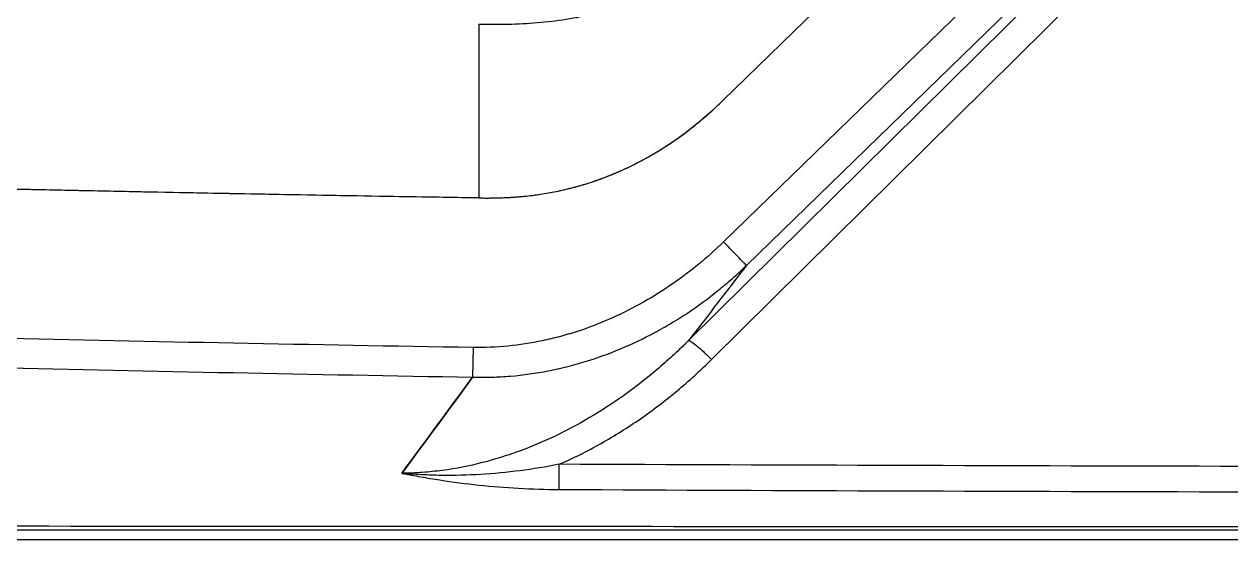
# Model space of a CAD drawing. Extents: x 409 to 498, y 628 to 778.
# Drawn here: x 438.92 to 448.06, y 644.98 to 648.89 of the extents above; entities that cross this region are included whole.
import ezdxf

# ---------------------------------------------------------------- set-up
doc = ezdxf.new("R2010")
doc.units = 0
doc.header["$MEASUREMENT"] = 0
doc.layers.add('1', color=4, linetype='Continuous')
doc.layers.add('GEOMETRY', color=4, linetype='Continuous', lineweight=25)

# ---------------------------------------------------------------- blocks, each defined once
blk = doc.blocks.new('2026_PULSE')
at = {"layer": 'GEOMETRY'}
for p, q in [((38.4011, 6.0373), (35.6321, 3.3446)), ((38.4011, 6.0373), (35.6321, 3.3446)), ((38.9346, 5.4808), (35.639, 2.276)), ((35.8126, 2.0974), (39.1082, 5.3023)), ((39.1473, 5.262), (35.3749, 1.5295)), ((35.5487, 1.3859), (39.321, 5.1183)), ((33.743, 1.4762), (33.7393, 1.2521)), ((86.562, 0.0202), (2.898, 0.0202))]:
    blk.add_line(p, q, dxfattribs=at)
blk.add_arc((-174.2517, 1.4319), 208.6482, 359.717109, 359.769395, dxfattribs=at)
for points, knots in [([(33.7874, 3.9246), (33.7966, 3.9244), (33.8058, 3.9243), (33.8243, 3.924), (33.8335, 3.9239), (33.8612, 3.9236), (33.8796, 3.9235), (33.9349, 3.9235), (33.9717, 3.9239), (34.082, 3.9264), (34.1554, 3.9301), (34.3017, 3.9423), (34.3746, 3.9509), (34.52, 3.9735), (34.5925, 3.9876), (34.8087, 4.0391), (34.9487, 4.0849), (35.1523, 4.1704), (35.2192, 4.2016), (35.318, 4.2524), (35.3506, 4.2699), (35.3991, 4.2971), (35.4152, 4.3063), (35.4392, 4.3203), (35.4471, 4.325), (35.4631, 4.3344), (35.4711, 4.3392), (35.4789, 4.344)], [0, 0, 0, 0, 0.015625, 0.015625, 0.03125, 0.03125, 0.0625, 0.0625, 0.125, 0.125, 0.25, 0.25, 0.375, 0.375, 0.5, 0.5, 0.75, 0.75, 0.875, 0.875, 0.9375, 0.9375, 0.96875, 0.96875, 0.984375, 0.984375, 1, 1, 1, 1]), ([(33.7874, 3.9246), (33.7874, 3.8395), (33.7874, 3.7544), (33.7874, 3.4927), (33.7874, 3.3161), (33.7875, 2.9625), (33.7875, 2.7856), (33.7875, 2.6088)], [0.5160768, 0.5160768, 0.5160768, 0.5160768, 0.6101494, 0.6101494, 0.8050747, 0.8050747, 1, 1, 1, 1]), ([(33.7875, 2.6088), (33.8733, 2.6074), (33.9903, 2.6075), (34.2709, 2.6358), (34.4344, 2.6645), (34.6936, 2.7456), (34.7822, 2.7789), (34.9601, 2.8589), (35.0494, 2.9056), (35.2249, 3.012), (35.3111, 3.0716), (35.4771, 3.2014), (35.5569, 3.2714), (35.6321, 3.3446)], [0.6534722, 0.6534722, 0.6534722, 0.6534722, 0.7401041, 0.7401041, 0.8267361, 0.8267361, 0.8700521, 0.8700521, 0.913368, 0.913368, 0.956684, 0.956684, 1, 1, 1, 1]), ([(33.7875, 2.6088), (33.7999, 2.6086), (33.8244, 2.6083), (33.8609, 2.6083), (33.8967, 2.6086), (33.932, 2.6094), (33.9666, 2.6105), (34.0006, 2.6119), (34.034, 2.6138), (34.0668, 2.616), (34.0989, 2.6186), (34.1609, 2.6244), (34.2524, 2.6359), (34.3726, 2.6572), (34.491, 2.6844), (34.5897, 2.7125), (34.6694, 2.7387), (34.731, 2.7608), (34.7919, 2.7845), (34.8522, 2.81), (34.9119, 2.8372), (34.971, 2.8661), (35.0295, 2.8966), (35.0874, 2.9289), (35.1447, 2.9628), (35.2013, 2.9985), (35.2574, 3.0358), (35.3128, 3.0748), (35.3676, 3.1156), (35.4218, 3.158), (35.4754, 3.2021), (35.5284, 3.2479), (35.5808, 3.2953), (35.615, 3.3281), (35.6321, 3.3446)], [0, 0, 0, 0, 0.018152, 0.036002, 0.053551, 0.070801, 0.087755, 0.104415, 0.120782, 0.13686, 0.152651, 0.168157, 0.228316, 0.288005, 0.347378, 0.406588, 0.438601, 0.470601, 0.502611, 0.534655, 0.566758, 0.598944, 0.631237, 0.66366, 0.696237, 0.72899, 0.761943, 0.795117, 0.828535, 0.862217, 0.896184, 0.930458, 0.965056, 1, 1, 1, 1]), ([(33.7875, 2.6088), (33.5571, 2.6123), (33.0057, 2.6211), (32.1334, 2.6364), (31.331, 2.6519), (30.7694, 2.6635), (30.4886, 2.6694), (30.3281, 2.6729), (30.2278, 2.6751), (29.5459, 2.6901), (28.2623, 2.7205), (26.3571, 2.7723), (24.9133, 2.8167), (23.9809, 2.8473), (23.6601, 2.8581), (23.4696, 2.8646), (23.2791, 2.8712), (22.9583, 2.8823), (22.026, 2.9154), (20.9033, 2.9578), (19.7808, 3.0031), (19.2195, 3.0265), (18.9389, 3.0384), (18.7986, 3.0444), (18.7284, 3.0474), (18.6883, 3.0491), (18.6683, 3.05), (18.6583, 3.0504)], [0, 0, 0, 0, 0.0224378, 0.0536878, 0.0849378, 0.1005628, 0.1083753, 0.1122816, 0.1161878, 0.118141, 0.1786878, 0.2411878, 0.3036878, 0.3193128, 0.3320082, 0.3349378, 0.3378675, 0.3505628, 0.3661878, 0.4286878, 0.4599378, 0.4755628, 0.4833753, 0.4872816, 0.4892347, 0.4902113, 0.4911878, 0.4911878, 0.4911878, 0.4911878]), ([(33.7875, 2.6088), (33.6434, 2.611), (33.3551, 2.6155), (32.9227, 2.6227), (32.4903, 2.6302), (32.0579, 2.6381), (31.6255, 2.6462), (31.1931, 2.6548), (30.7607, 2.6636), (30.3284, 2.6728), (29.896, 2.6824), (29.4637, 2.6923), (29.0313, 2.7025), (28.599, 2.7131), (28.1667, 2.724), (27.7344, 2.7353), (27.3021, 2.7469), (26.8698, 2.7588), (26.4375, 2.7711), (26.0053, 2.7837), (25.573, 2.7967), (25.1408, 2.81), (24.7085, 2.8236), (24.2763, 2.8376), (23.8441, 2.8519), (23.4119, 2.8666), (22.9797, 2.8816), (22.5475, 2.8969), (22.1153, 2.9126), (21.6832, 2.9286), (21.251, 2.945), (20.8189, 2.9617), (20.3867, 2.9787), (19.9546, 2.9961), (19.5225, 3.0139), (19.0904, 3.0319), (18.8023, 3.0442), (18.6583, 3.0504)], [0, 0, 0, 0, 0.028573, 0.057146, 0.085718, 0.114291, 0.142863, 0.171435, 0.200006, 0.228578, 0.257149, 0.28572, 0.314291, 0.342862, 0.371433, 0.400003, 0.428574, 0.457144, 0.485715, 0.514286, 0.542856, 0.571427, 0.599997, 0.628568, 0.657139, 0.685709, 0.71428, 0.742851, 0.771423, 0.799994, 0.828566, 0.857137, 0.885709, 0.914282, 0.942854, 0.971427, 1, 1, 1, 1]), ([(33.743, 1.4762), (31.3249, 1.5163), (28.9068, 1.5697), (24.0716, 1.7035), (21.6545, 1.7841), (16.8213, 1.9728), (14.4051, 2.0811), (9.574, 2.3258), (7.1593, 2.4623), (4.7453, 2.6132)], [0, 0, 0, 0, 0.25, 0.25, 0.5, 0.5, 0.75, 0.75, 1, 1, 1, 1]), ([(4.7343, 2.4374), (7.1487, 2.2808), (9.5639, 2.1388), (14.396, 1.8836), (16.8128, 1.7706), (21.6472, 1.5735), (24.065, 1.4893), (28.9016, 1.3495), (31.3205, 1.2938), (33.7393, 1.2521)], [0, 0, 0, 0, 0.25, 0.25, 0.5, 0.5, 0.75, 0.75, 1, 1, 1, 1]), ([(4.7343, 2.4374), (9.563, 2.1243), (14.3956, 1.8692), (24.0645, 1.4749), (28.9013, 1.3356), (33.7393, 1.2521)], [0, 0, 0, 0, 0.3687159, 0.3687159, 0.7374317, 0.7374317, 0.7374317, 0.7374317]), ([(35.6391, 2.2761), (35.5123, 2.1528), (35.3761, 2.0414), (35.1572, 1.8931), (35.0816, 1.8467), (34.9277, 1.7618), (34.8491, 1.7231), (34.6889, 1.6535), (34.6072, 1.6225), (34.4821, 1.5822), (34.4399, 1.5698), (34.3548, 1.5471), (34.3117, 1.5368), (34.1819, 1.5094), (34.0948, 1.4959), (33.9197, 1.4785), (33.8317, 1.4748), (33.743, 1.4762)], [0, 0, 0, 0, 0.25, 0.25, 0.375, 0.375, 0.5, 0.5, 0.625, 0.625, 0.6875, 0.6875, 0.75, 0.75, 0.875, 0.875, 1, 1, 1, 1]), ([(35.639, 2.276), (35.5122, 2.1527), (35.376, 2.0414), (35.1572, 1.8931), (35.0816, 1.8467), (34.9277, 1.7618), (34.8491, 1.7231), (34.6889, 1.6535), (34.6072, 1.6225), (34.4404, 1.5688), (34.355, 1.5459), (34.0953, 1.4912), (33.9203, 1.4733), (33.743, 1.4762)], [0.00000521, 0.00000521, 0.00000521, 0.00000521, 0.01340176, 0.01340176, 0.02010264, 0.02010264, 0.02680352, 0.02680352, 0.03350439, 0.03350439, 0.04020527, 0.04020527, 0.05360703, 0.05360703, 0.05360703, 0.05360703]), ([(35.8128, 2.0976), (35.8109, 2.0995), (35.805, 2.1056), (35.7859, 2.1252), (35.7728, 2.1387), (35.741, 2.1714), (35.7224, 2.1905), (35.6822, 2.2318), (35.6607, 2.2539), (35.6391, 2.2761)], [0, 0, 0, 0, 0.25, 0.25, 0.5, 0.5, 0.75, 0.75, 1, 1, 1, 1]), ([(33.7393, 1.2521), (33.7453, 1.2519), (33.7514, 1.2517), (33.7634, 1.2515), (33.7815, 1.2511), (33.8236, 1.2508), (33.8597, 1.2513), (33.9317, 1.2533), (33.9796, 1.2559), (34.1228, 1.268), (34.2178, 1.2813), (34.3596, 1.3089), (34.4067, 1.3194), (34.4998, 1.3428), (34.5459, 1.3556), (34.6828, 1.3975), (34.7722, 1.4299), (34.9476, 1.5033), (35.0337, 1.5443), (35.1601, 1.6121), (35.2019, 1.6358), (35.2845, 1.6853), (35.3252, 1.7109), (35.4451, 1.7906), (35.5223, 1.8472), (35.6342, 1.9372), (35.6708, 1.9681), (35.7248, 2.0157), (35.7515, 2.0398), (35.7779, 2.0644), (35.7954, 2.0809), (35.8042, 2.0892), (35.8128, 2.0976)], [0, 0, 0, 0, 0.007813, 0.007813, 0.015625, 0.03125, 0.0625, 0.0625, 0.125, 0.125, 0.25, 0.25, 0.3125, 0.3125, 0.375, 0.375, 0.5, 0.5, 0.625, 0.625, 0.6875, 0.6875, 0.75, 0.75, 0.875, 0.875, 0.9375, 0.9375, 0.96875, 0.984375, 0.984375, 1, 1, 1, 1]), ([(35.3751, 1.5296), (35.3706, 1.5252), (35.366, 1.5206), (35.3569, 1.5117), (35.3433, 1.4983), (35.3113, 1.4672), (35.2835, 1.441), (35.2275, 1.3892), (35.1895, 1.3554), (35.0739, 1.2565), (34.9943, 1.1936), (34.8302, 1.0744), (34.7455, 1.018), (34.5708, 0.9123), (34.4804, 0.8629), (34.2962, 0.7732), (34.2021, 0.7327), (34.0578, 0.679), (34.0091, 0.6623), (33.9108, 0.6315), (33.8615, 0.6175), (33.7126, 0.5796), (33.6124, 0.5598), (33.4604, 0.5394), (33.4095, 0.5341), (33.3327, 0.5285), (33.3071, 0.5271), (33.2685, 0.5256), (33.2491, 0.5249), (33.2298, 0.5246), (33.2168, 0.5244), (33.2103, 0.5243), (33.2039, 0.5243)], [0, 0, 0, 0, 0.007813, 0.007813, 0.015625, 0.03125, 0.0625, 0.0625, 0.125, 0.125, 0.25, 0.25, 0.375, 0.375, 0.5, 0.5, 0.625, 0.625, 0.6875, 0.6875, 0.75, 0.75, 0.875, 0.875, 0.9375, 0.9375, 0.96875, 0.96875, 0.984375, 0.992188, 0.992188, 1, 1, 1, 1]), ([(35.3751, 1.5296), (35.3788, 1.5298), (35.3861, 1.5264), (35.4068, 1.5128), (35.4202, 1.5026), (35.4516, 1.4766), (35.4696, 1.4609), (35.5079, 1.4256), (35.5283, 1.4061), (35.5487, 1.3859)], [0, 0, 0, 0, 0.25, 0.25, 0.5, 0.5, 0.75, 0.75, 1, 1, 1, 1]), ([(34.3949, 0.5921), (34.4491, 0.6158), (34.5026, 0.6408), (34.6083, 0.6936), (34.6606, 0.7214), (34.8146, 0.8081), (34.9139, 0.8705), (35.1059, 1.0037), (35.1987, 1.0745), (35.3782, 1.2242), (35.465, 1.3031), (35.5487, 1.3859)], [0, 0, 0, 0, 0.125, 0.125, 0.25, 0.25, 0.5, 0.5, 0.75, 0.75, 1, 1, 1, 1]), ([(34.3949, 0.5921), (34.2961, 0.5727), (34.1972, 0.5566), (33.9991, 0.531), (33.8998, 0.5216), (33.701, 0.5096), (33.6013, 0.5071), (33.4518, 0.5091), (33.402, 0.5107), (33.3276, 0.5147), (33.3028, 0.5162), (33.2657, 0.519), (33.2533, 0.5199), (33.2348, 0.5215), (33.2286, 0.522), (33.2193, 0.5228), (33.2163, 0.5231), (33.2116, 0.5235), (33.2101, 0.5237), (33.207, 0.524), (33.2055, 0.5241), (33.2039, 0.5241)], [0, 0, 0, 0, 0.25, 0.25, 0.5, 0.5, 0.75, 0.75, 0.875, 0.875, 0.9375, 0.9375, 0.96875, 0.96875, 0.984375, 0.984375, 0.992188, 0.992188, 0.996094, 0.996094, 1, 1, 1, 1]), ([(55.0651, 0.5921), (51.6201, 0.5781), (48.175, 0.5713), (41.2849, 0.5713), (37.8399, 0.5781), (34.3949, 0.5921)], [0, 0, 0, 0, 0.5, 0.5, 1, 1, 1, 1]), ([(33.2039, 0.524), (33.2043, 0.524), (33.2047, 0.524), (33.2055, 0.5239), (33.2058, 0.5238), (33.207, 0.5236), (33.2077, 0.5235), (33.2099, 0.5231), (33.2114, 0.5228), (33.2158, 0.5219), (33.2187, 0.5213), (33.2276, 0.5196), (33.2335, 0.5184), (33.2512, 0.5149), (33.2631, 0.5127), (33.2987, 0.5059), (33.3226, 0.5016), (33.3944, 0.4889), (33.4428, 0.4809), (33.589, 0.4585), (33.6875, 0.4457), (33.8862, 0.4249), (33.9864, 0.4167), (34.1887, 0.4054), (34.2908, 0.4022), (34.394, 0.4017)], [0, 0, 0, 0, 0.000977, 0.000977, 0.001953, 0.001953, 0.003906, 0.003906, 0.007813, 0.007813, 0.015625, 0.015625, 0.03125, 0.03125, 0.0625, 0.0625, 0.125, 0.125, 0.25, 0.25, 0.5, 0.5, 0.75, 0.75, 1, 1, 1, 1]), ([(33.2039, 0.524), (33.2055, 0.524), (33.207, 0.5236), (33.2099, 0.5231), (33.2114, 0.5228), (33.2158, 0.5219), (33.2187, 0.5213), (33.2276, 0.5196), (33.2335, 0.5184), (33.2512, 0.5149), (33.2631, 0.5127), (33.2987, 0.5059), (33.3226, 0.5016), (33.3944, 0.4889), (33.4428, 0.4809), (33.589, 0.4585), (33.6875, 0.4457), (33.9855, 0.4145), (34.1876, 0.4026), (34.394, 0.4017)], [-0.00002724, -0.00002724, -0.00002724, -0.00002724, 0.00009539, 0.00009539, 0.00021801, 0.00021801, 0.00046325, 0.00046325, 0.00095374, 0.00095374, 0.00193471, 0.00193471, 0.00389666, 0.00389666, 0.00782056, 0.00782056, 0.01566836, 0.01566836, 0.03136395, 0.03136395, 0.03136395, 0.03136395]), ([(34.394, 0.4017), (37.8393, 0.3858), (41.2847, 0.3781), (48.1753, 0.3782), (51.6207, 0.3858), (55.066, 0.4017)], [0, 0, 0, 0, 0.5, 0.5, 1, 1, 1, 1]), ([(34.394, 0.4017), (37.8393, 0.3858), (41.2847, 0.3781), (48.1753, 0.3782), (51.6207, 0.3858), (55.066, 0.4017)], [0, 0, 0, 0, 0.2625355, 0.2625355, 0.525071, 0.525071, 0.525071, 0.525071]), ([(2.898, 0.0938), (2.9252, 0.0939), (2.9525, 0.0939), (3.0069, 0.0939), (3.0886, 0.0939), (3.2793, 0.0939), (3.6606, 0.094), (4.4231, 0.094), (5.9482, 0.0942), (7.2555, 0.0943), (9.87, 0.0946), (11.613, 0.0947), (16.842, 0.0952), (20.328, 0.0954), (30.786, 0.0961), (37.758, 0.0963), (51.702, 0.0963), (58.674, 0.0961), (69.132, 0.0954), (72.618, 0.0952), (77.847, 0.0947), (79.59, 0.0946), (82.2045, 0.0943), (83.5118, 0.0942), (85.0369, 0.094), (85.7994, 0.094), (86.1807, 0.0939), (86.3714, 0.0939), (86.4531, 0.0939), (86.5075, 0.0939), (86.5348, 0.0939), (86.562, 0.0938)], [0, 0, 0, 0, 0.000977, 0.000977, 0.001953, 0.003906, 0.007812, 0.015625, 0.03125, 0.0625, 0.0625, 0.125, 0.125, 0.25, 0.25, 0.5, 0.5, 0.75, 0.75, 0.875, 0.875, 0.9375, 0.9375, 0.96875, 0.984375, 0.992188, 0.996094, 0.998047, 0.999023, 0.999023, 1, 1, 1, 1]), ([(2.898, 0.0938), (2.9252, 0.0939), (2.9525, 0.0939), (3.0069, 0.0939), (3.0886, 0.0939), (3.2793, 0.0939), (3.6606, 0.094), (4.4231, 0.094), (5.9482, 0.0942), (7.2555, 0.0943), (9.87, 0.0946), (11.613, 0.0947), (16.842, 0.0952), (20.328, 0.0954), (30.786, 0.0961), (37.758, 0.0963), (51.702, 0.0963), (58.674, 0.0961), (69.132, 0.0954), (72.618, 0.0952), (77.847, 0.0947), (79.59, 0.0946), (82.2045, 0.0943), (83.5118, 0.0942), (85.0369, 0.094), (85.7994, 0.094), (86.1807, 0.0939), (86.3714, 0.0939), (86.4531, 0.0939), (86.5075, 0.0939), (86.5348, 0.0939), (86.562, 0.0938)], [0, 0, 0, 0, 0.000977, 0.000977, 0.001953, 0.003906, 0.007812, 0.015625, 0.03125, 0.0625, 0.0625, 0.125, 0.125, 0.25, 0.25, 0.5, 0.5, 0.75, 0.75, 0.875, 0.875, 0.9375, 0.9375, 0.96875, 0.984375, 0.992188, 0.996094, 0.998047, 0.999023, 0.999023, 1, 1, 1, 1]), ([(86.5124, 0.1637), (86.509, 0.1636), (86.5056, 0.1637), (86.4988, 0.1637), (86.4886, 0.1637), (86.4648, 0.1636), (86.4172, 0.1635), (86.322, 0.1633), (86.1316, 0.1629), (85.7508, 0.162), (84.9891, 0.1604), (83.4658, 0.1571), (82.1601, 0.1544), (79.5487, 0.1492), (77.8078, 0.146), (72.585, 0.137), (69.1031, 0.1322), (62.1394, 0.1248), (58.6575, 0.1222), (51.6938, 0.1188), (48.2119, 0.118), (41.2481, 0.118), (37.7663, 0.1188), (30.8025, 0.1222), (27.3207, 0.1248), (20.3569, 0.1322), (16.875, 0.137), (9.9113, 0.1489), (6.4295, 0.156), (2.9476, 0.1637)], [0, 0, 0, 0, 0.000122, 0.000122, 0.000244, 0.000488, 0.000977, 0.001953, 0.003906, 0.007813, 0.015625, 0.03125, 0.0625, 0.0625, 0.125, 0.125, 0.25, 0.25, 0.375, 0.375, 0.5, 0.5, 0.625, 0.625, 0.75, 0.75, 0.875, 0.875, 1, 1, 1, 1]), ([(86.5124, 0.1637), (86.509, 0.1636), (86.5056, 0.1637), (86.4988, 0.1637), (86.4886, 0.1637), (86.4648, 0.1636), (86.4172, 0.1635), (86.322, 0.1633), (86.1316, 0.1629), (85.7508, 0.162), (84.9891, 0.1604), (83.4658, 0.1571), (82.1601, 0.1544), (79.5487, 0.1492), (77.8078, 0.146), (72.585, 0.137), (69.1031, 0.1322), (62.1394, 0.1248), (58.6575, 0.1222), (51.6938, 0.1188), (48.2119, 0.118), (41.2481, 0.118), (37.7663, 0.1188), (30.8025, 0.1222), (27.3207, 0.1248), (20.3569, 0.1322), (16.875, 0.137), (9.9113, 0.1489), (6.4295, 0.156), (2.9476, 0.1637)], [0, 0, 0, 0, 0.000122, 0.000122, 0.000244, 0.000488, 0.000977, 0.001953, 0.003906, 0.007813, 0.015625, 0.03125, 0.0625, 0.0625, 0.125, 0.125, 0.25, 0.25, 0.375, 0.375, 0.5, 0.5, 0.625, 0.625, 0.75, 0.75, 0.875, 0.875, 1, 1, 1, 1])]:
    blk.add_open_spline(points, degree=3, knots=knots, dxfattribs=at)
for points in [[(33.743, 1.4762), (24.0701, 1.6364), (14.4014, 2.0099), (4.7453, 2.6132)], [(35.8128, 2.0975), (35.667, 1.9084), (35.5211, 1.7191), (35.375, 1.5296)], [(33.2038, 0.5242), (33.3828, 0.767), (33.5613, 1.0096), (33.7393, 1.2521)], [(33.7393, 1.2521), (33.5619, 1.0097), (33.3834, 0.7671), (33.2039, 0.5242)]]:
    blk.add_open_spline(points, degree=3, dxfattribs=at)

msp = doc.modelspace()

# ---------------------------------------------------------------- block references
at = {"layer": '1'}
msp.add_blockref('2026_PULSE', (408.577, 644.9604), dxfattribs=at)

doc.saveas('drawing.dxf')
